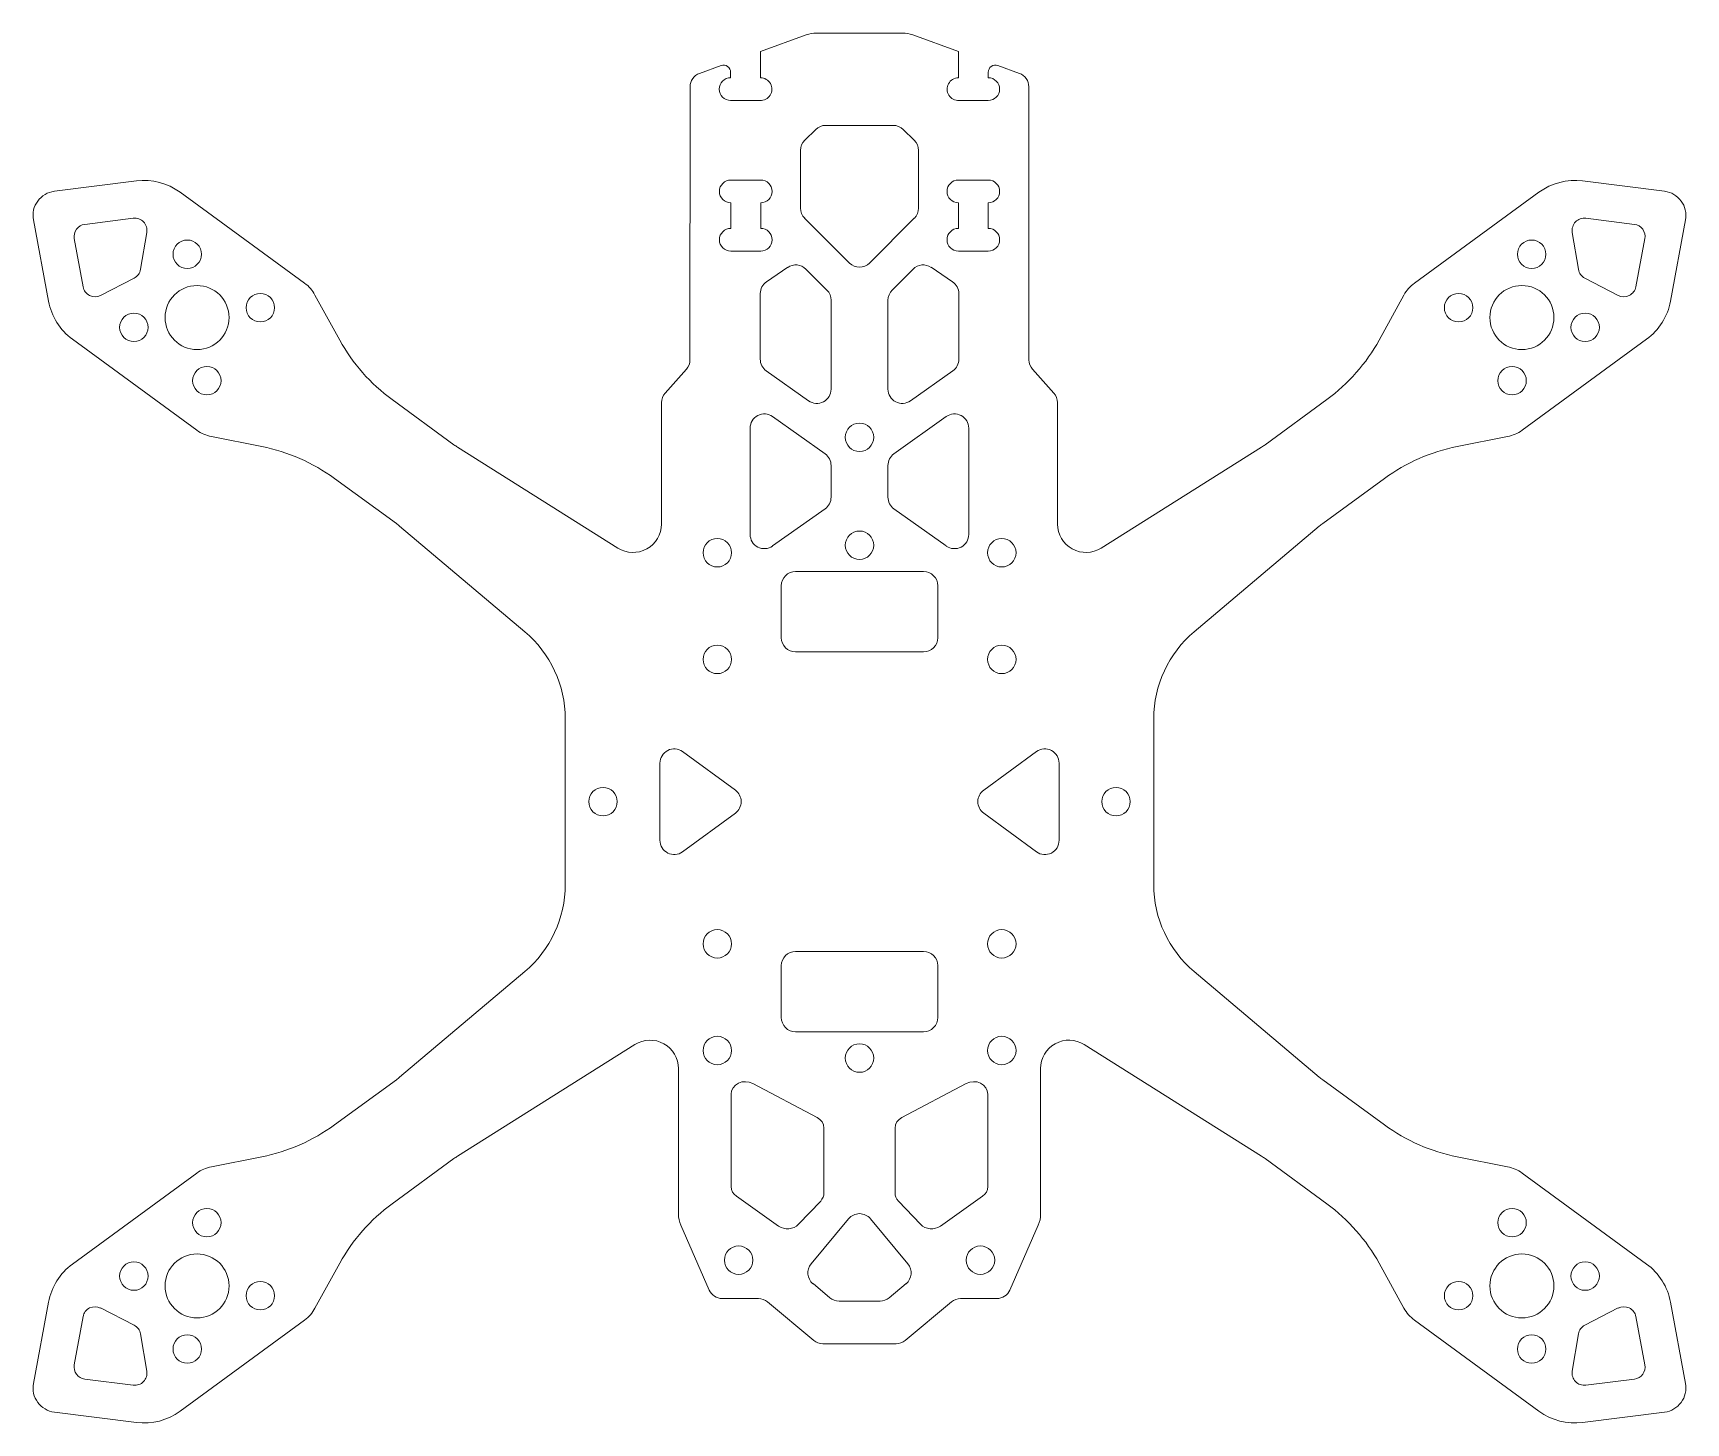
# Model space of a CAD drawing. Header units: millimetres. Extents: x 58 to 175, y -214 to -116.
import ezdxf

# ---------------------------------------------------------------- set-up
doc = ezdxf.new("R2010")
doc.units = ezdxf.units.MM
doc.layers.add('Calque1', color=150, linetype='Continuous', lineweight=15)
doc.layers.add('Cut', color=150, linetype='Continuous', lineweight=15)

msp = doc.modelspace()

# ---------------------------------------------------------------- linework, layer by layer
at = {"layer": 'Calque1'}
for p, q in [((112.61, -123.45), (113.39, -122.7)), ((114.08, -122.41), (116.46, -122.41)), ((118.83, -122.41), (116.46, -122.41)), ((120.3, -123.45), (119.53, -122.7)), ((112.31, -128.23), (112.31, -124.17)), ((120.61, -128.23), (120.61, -124.17)), ((61.99, -129.37), (65.4, -128.94)), ((115.75, -132.09), (112.6, -128.94)), ((117.16, -132.09), (120.31, -128.94)), ((170.93, -129.37), (167.52, -128.94)), ((66.35, -129.93), (65.92, -132.53)), ((166.56, -129.93), (166.99, -132.53)), ((61.25, -130.37), (61.88, -133.75)), ((171.66, -130.37), (171.04, -133.75)), ((111.42, -132.39), (109.91, -133.42)), ((121.5, -132.39), (123, -133.42)), ((63.11, -134.36), (65.46, -133.16)), ((114.16, -133.99), (112.69, -132.51)), ((118.75, -133.99), (120.23, -132.51)), ((169.8, -134.36), (167.45, -133.16)), ((109.48, -134.24), (109.48, -138.85)), ((114.46, -140.96), (114.46, -134.7)), ((118.46, -140.96), (118.46, -134.7)), ((123.44, -134.24), (123.44, -138.85)), ((109.9, -139.66), (112.88, -141.78)), ((123.02, -139.66), (120.04, -141.78)), ((110.35, -142.89), (114.04, -145.5)), ((122.56, -142.89), (118.88, -145.5)), ((108.77, -143.7), (108.77, -151.17)), ((124.14, -143.7), (124.14, -151.17)), ((114.46, -148.55), (114.46, -146.32)), ((118.46, -148.55), (118.46, -146.32)), ((110.35, -151.98), (114.04, -149.37)), ((122.56, -151.98), (118.88, -149.37)), ((107.44, -197.03), (107.44, -190.53)), ((113.47, -192.16), (108.95, -189.77)), ((119.44, -192.16), (123.96, -189.77)), ((125.48, -197.03), (125.48, -190.53)), ((113.96, -192.92), (113.96, -197.47)), ((118.96, -192.92), (118.96, -197.47)), ((110.77, -199.8), (107.81, -197.71)), ((112.17, -199.68), (113.73, -198.04)), ((120.75, -199.68), (119.19, -198.04)), ((122.14, -199.8), (125.1, -197.71)), ((63.11, -205.56), (65.46, -206.77)), ((169.8, -205.56), (167.45, -206.77)), ((61.25, -209.55), (61.88, -206.17)), ((171.66, -209.55), (171.04, -206.17)), ((66.35, -210), (65.92, -207.39)), ((166.56, -210), (166.99, -207.39)), ((61.99, -210.56), (65.4, -210.99)), ((170.93, -210.56), (167.52, -210.99))]:
    msp.add_line(p, q, dxfattribs=at)
for points in [[(116.46, -208.08), (113.88, -208.08, -0.175895), (113.24, -207.85), (109.99, -205.13, 0.175895), (109.35, -204.9), (106.8, -204.9, -0.297645), (105.89, -204.3), (103.9, -199.75, -0.103774), (103.73, -198.95), (103.73, -188.73, 0.590315), (100.67, -187.04), (88.2, -194.89, 0.017358), (87.95, -195.06), (83.6, -198.24, 0.109594), (79.92, -202.42), (78.18, -205.58, -0.109594), (77.45, -206.42), (68.7, -212.82, -0.19144), (65.63, -213.61), (59.86, -212.89, -0.431181), (58.39, -210.87), (59.45, -205.16, -0.19144), (61.13, -202.47), (69.88, -196.08, -0.109594), (70.9, -195.63), (74.44, -194.93, 0.109594), (79.55, -192.69), (83.9, -189.52, 0.017307), (84.13, -189.33), (92.93, -181.91, 0.221063), (95.77, -175.8), (95.77, -164.13, 0.221063), (92.93, -158.01), (84.13, -150.59, 0.017307), (83.9, -150.41), (79.55, -147.23, 0.109594), (74.44, -144.99), (70.9, -144.29, -0.109594), (69.88, -143.85), (61.13, -137.45, -0.19144), (59.45, -134.77), (58.39, -129.05, -0.431181), (59.86, -127.04), (65.63, -126.31, -0.19144), (68.7, -127.11), (77.45, -133.5, -0.109594), (78.18, -134.34), (79.92, -137.5, 0.109594), (83.6, -141.69), (87.95, -144.87, 0.017358), (88.2, -145.03), (99.47, -152.13, 0.589867), (102.54, -150.44), (102.54, -141.9, -0.183657), (102.8, -141.24), (104.29, -139.56, 0.18376), (104.54, -138.9), (104.55, -119.69, -0.316113), (105.21, -118.75), (106.73, -118.2, -0.519608), (107.4, -118.68), (107.4, -119.06, 0.999903), (107.4, -120.66), (109.46, -120.66, 1.021867), (109.5, -119.06), (109.5, -117.21), (112.71, -116.05, -0.092844), (113.43, -115.92), (116.46, -115.92)], [(116.46, -208.08), (119.03, -208.08, 0.175895), (119.67, -207.85), (122.92, -205.13, -0.175895), (123.56, -204.9), (126.11, -204.9, 0.297645), (127.03, -204.3), (129.02, -199.75, 0.103774), (129.19, -198.95), (129.18, -188.73, -0.590315), (132.25, -187.04), (144.72, -194.89, -0.017358), (144.97, -195.06), (149.31, -198.24, -0.109594), (152.99, -202.42), (154.73, -205.58, 0.109594), (155.47, -206.42), (164.22, -212.82, 0.19144), (167.29, -213.61), (173.05, -212.89, 0.431181), (174.52, -210.87), (173.47, -205.16, 0.19144), (171.78, -202.47), (163.03, -196.08, 0.109594), (162.01, -195.63), (158.47, -194.93, -0.109594), (153.36, -192.69), (149.02, -189.52, -0.017307), (148.78, -189.33), (139.99, -181.91, -0.221063), (137.14, -175.8), (137.14, -164.13, -0.221063), (139.99, -158.01), (148.78, -150.59, -0.017307), (149.02, -150.41), (153.36, -147.23, -0.109594), (158.47, -144.99), (162.01, -144.29, 0.109594), (163.03, -143.85), (171.78, -137.45, 0.19144), (173.47, -134.77), (174.52, -129.05, 0.431181), (173.05, -127.04), (167.29, -126.31, 0.19144), (164.22, -127.11), (155.47, -133.5, 0.109594), (154.73, -134.34), (152.99, -137.5, -0.109594), (149.31, -141.69), (144.97, -144.87, -0.017358), (144.72, -145.03), (133.45, -152.13, -0.589867), (130.38, -150.44), (130.37, -141.9, 0.183657), (130.12, -141.24), (128.63, -139.56, -0.18376), (128.37, -138.9), (128.36, -119.69, 0.316113), (127.7, -118.75), (126.18, -118.2, 0.519608), (125.51, -118.68), (125.51, -119.06, -0.999903), (125.51, -120.66), (123.46, -120.66, -1.021867), (123.41, -119.06), (123.41, -117.21), (120.2, -116.05, 0.092844), (119.48, -115.92), (116.46, -115.92)]]:
    msp.add_lwpolyline(points, format="xyb", dxfattribs=at)
for points in [[(108.95, -189.77), (108.71, -189.68), (108.45, -189.65), (108.19, -189.67), (107.94, -189.76), (107.73, -189.9), (107.57, -190.08), (107.47, -190.3), (107.44, -190.53)], [(125.48, -190.53), (125.44, -190.3), (125.34, -190.08), (125.18, -189.9), (124.97, -189.76), (124.73, -189.67), (124.47, -189.65), (124.21, -189.68), (123.96, -189.77)], [(113.96, -192.92), (113.92, -192.69), (113.83, -192.48), (113.67, -192.3), (113.47, -192.16)], [(119.44, -192.16), (119.24, -192.3), (119.09, -192.48), (118.99, -192.69), (118.96, -192.92)], [(107.44, -197.03), (107.46, -197.22), (107.53, -197.41), (107.65, -197.57), (107.81, -197.71)], [(113.73, -198.04), (113.82, -197.91), (113.9, -197.77), (113.94, -197.62), (113.96, -197.47)], [(118.96, -197.47), (118.97, -197.62), (119.02, -197.77), (119.09, -197.91), (119.19, -198.04)], [(125.1, -197.71), (125.26, -197.57), (125.38, -197.41), (125.45, -197.22), (125.48, -197.03)], [(110.77, -199.8), (110.94, -199.9), (111.12, -199.96), (111.31, -199.99), (111.5, -199.99), (111.68, -199.96), (111.86, -199.9), (112.02, -199.8), (112.17, -199.68)], [(120.75, -199.68), (120.89, -199.8), (121.05, -199.9), (121.23, -199.96), (121.42, -199.99), (121.61, -199.99), (121.79, -199.96), (121.97, -199.9), (122.14, -199.8)]]:
    msp.add_lwpolyline(points, dxfattribs=at)
for centre in [(69.2, -131.47), (163.71, -131.47), (74.34, -135.23), (158.57, -135.23), (65.45, -136.61), (167.47, -136.61), (70.58, -140.36), (162.33, -140.36), (98.43, -169.96), (134.49, -169.96), (70.58, -199.56), (162.33, -199.56), (65.45, -203.32), (167.47, -203.32), (74.34, -204.7), (158.57, -204.7), (69.2, -208.45), (163.71, -208.45)]:
    msp.add_circle(centre, 1, dxfattribs=at)
for centre, radius, start, end in [((114.08, -123.41), 1, 90, 134.1168), ((118.83, -123.41), 1, 45.8832, 90), ((113.31, -124.17), 1, 134.1168, 180), ((119.61, -124.17), 1, 0, 45.8832), ((65.51, -129.79), 0.858, 350.5634, 97.1785), ((113.31, -128.23), 1, 180, 225), ((119.61, -128.23), 1, 315, 0), ((167.41, -129.79), 0.858, 82.8215, 189.4366), ((62.1, -130.22), 0.858, 97.1785, 190.4777), ((170.82, -130.22), 0.858, 349.5223, 82.8215), ((111.98, -133.22), 1, 45, 124.2668), ((116.46, -131.38), 1, 225, 315), ((120.93, -133.22), 1, 55.7332, 135), ((65.07, -132.39), 0.858, 297.0928, 350.5634), ((110.48, -134.24), 1, 124.2668, 180), ((122.44, -134.24), 1, 0, 55.7332), ((167.84, -132.39), 0.858, 189.4366, 242.9072), ((62.72, -133.6), 0.858, 190.4777, 297.0928), ((113.46, -134.7), 1, 0, 45), ((119.46, -134.7), 1, 135, 180), ((170.19, -133.6), 0.858, 242.9072, 349.5223), ((110.48, -138.85), 1, 180, 234.6335), ((122.44, -138.85), 1, 305.3665, 0), ((113.46, -140.96), 1, 234.6335, 0), ((119.46, -140.96), 1, 180, 305.3665), ((109.77, -143.7), 1, 54.6335, 180), ((123.14, -143.7), 1, 0, 125.3665), ((113.46, -146.32), 1, 0, 54.6335), ((119.46, -146.32), 1, 125.3665, 180), ((113.46, -148.55), 1, 305.3665, 0), ((119.46, -148.55), 1, 180, 234.6335), ((109.77, -151.17), 1, 180, 305.3665), ((123.14, -151.17), 1, 234.6335, 0), ((62.72, -206.33), 0.858, 62.9072, 169.5223), ((170.19, -206.33), 0.858, 10.4777, 117.0928), ((65.07, -207.53), 0.858, 9.4366, 62.9072), ((167.84, -207.53), 0.858, 117.0928, 170.5634), ((62.1, -209.71), 0.858, 169.5223, 262.8215), ((65.51, -210.14), 0.858, 262.8215, 9.4366), ((167.41, -210.14), 0.858, 170.5634, 277.1785), ((170.82, -209.71), 0.858, 277.1785, 10.4777)]:
    msp.add_arc(centre, radius, start, end, dxfattribs=at)
at = {"layer": 'Cut'}
for p, q in [((102.43, -172.68), (102.43, -167.25)), ((104.02, -166.44), (107.73, -169.16)), ((128.9, -166.44), (125.19, -169.16)), ((130.49, -172.68), (130.49, -167.25)), ((104.02, -173.48), (107.73, -170.77)), ((128.9, -173.48), (125.19, -170.77)), ((115.69, -199.29), (113.06, -202.45)), ((117.23, -199.29), (119.86, -202.45)), ((113.19, -203.85), (114.38, -204.85)), ((119.73, -203.85), (118.54, -204.85)), ((115.02, -205.08), (116.46, -205.08)), ((117.9, -205.08), (116.46, -205.08))]:
    msp.add_line(p, q, dxfattribs=at)
for points in [[(109.51, -126.25, -1), (109.51, -127.85), (109.51, -129.65, -1), (109.51, -131.25), (107.41, -131.25, -1), (107.41, -129.65), (107.41, -127.85, -1), (107.41, -126.25)], [(123.41, -126.25, 1), (123.41, -127.85), (123.41, -129.65, 1), (123.41, -131.25), (125.51, -131.25, 1), (125.51, -129.65), (125.51, -127.85, 1), (125.51, -126.25)], [(111.96, -153.78, 0.414214), (110.96, -154.78), (110.96, -158.43, 0.414214), (111.96, -159.43), (116.46, -159.43), (120.96, -159.43, 0.414214), (121.96, -158.43), (121.96, -154.78, 0.414214), (120.96, -153.78)], [(111.96, -186.14, -0.414214), (110.96, -185.14), (110.96, -181.49, -0.414214), (111.96, -180.49), (116.46, -180.49), (120.96, -180.49, -0.414214), (121.96, -181.49), (121.96, -185.14, -0.414214), (120.96, -186.14)]]:
    msp.add_lwpolyline(points, format="xyb", close=True, dxfattribs=at)
for centre, radius in [((69.89, -135.92), 2.25), ((163.02, -135.92), 2.25), ((116.46, -144.34), 1), ((116.46, -151.93), 1), ((106.46, -152.46), 1), ((126.46, -152.46), 1), ((106.46, -159.96), 1), ((126.46, -159.96), 1), ((106.46, -179.96), 1), ((126.46, -179.96), 1), ((106.46, -187.46), 1), ((116.46, -187.99), 1), ((126.46, -187.46), 1), ((69.89, -204.01), 2.25), ((107.96, -202.2), 1), ((124.96, -202.2), 1), ((163.02, -204.01), 2.25)]:
    msp.add_circle(centre, radius, dxfattribs=at)
for centre, start, end in [((103.43, -167.25), 53.8281, 180), ((129.49, -167.25), 0, 126.1719), ((107.14, -169.96), -53.8281, 53.8281), ((125.78, -169.96), 126.1719, -126.1719), ((103.43, -172.68), 180, -53.8281), ((129.49, -172.68), -126.1719, 0), ((116.46, -199.93), 39.838, 140.162), ((113.83, -203.09), 140.162, 230.096), ((119.09, -203.09), 309.904, 39.838), ((115.02, -204.08), 230.096, 270), ((117.9, -204.08), 270, 309.904)]:
    msp.add_arc(centre, 1, start, end, dxfattribs=at)

doc.saveas('drawing.dxf')
